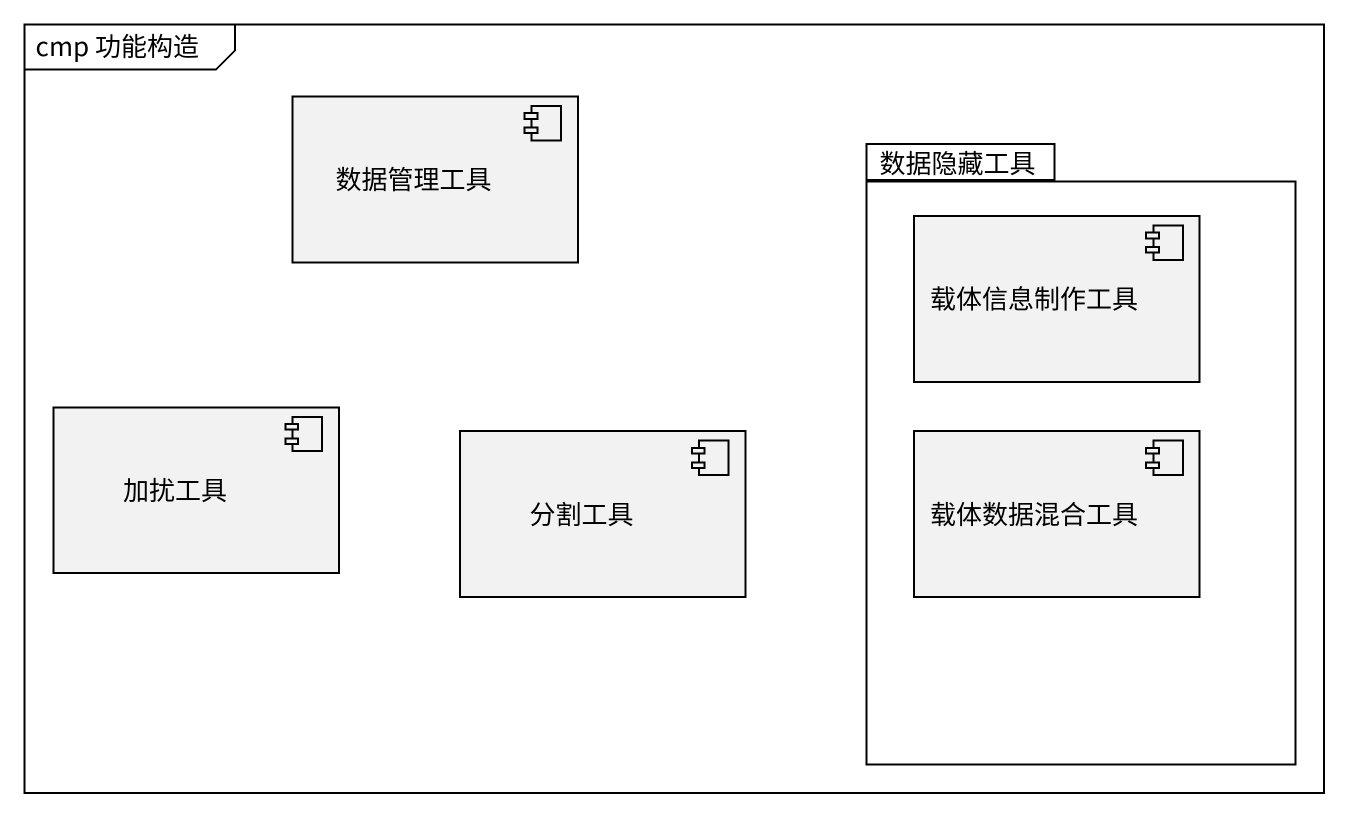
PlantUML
@startuml
mainframe cmp 功能构造
component 数据管理工具
package 数据隐藏工具 {
  component 载体信息制作工具
  component 载体数据混合工具
}
component 加扰工具
component 分割工具
@enduml
